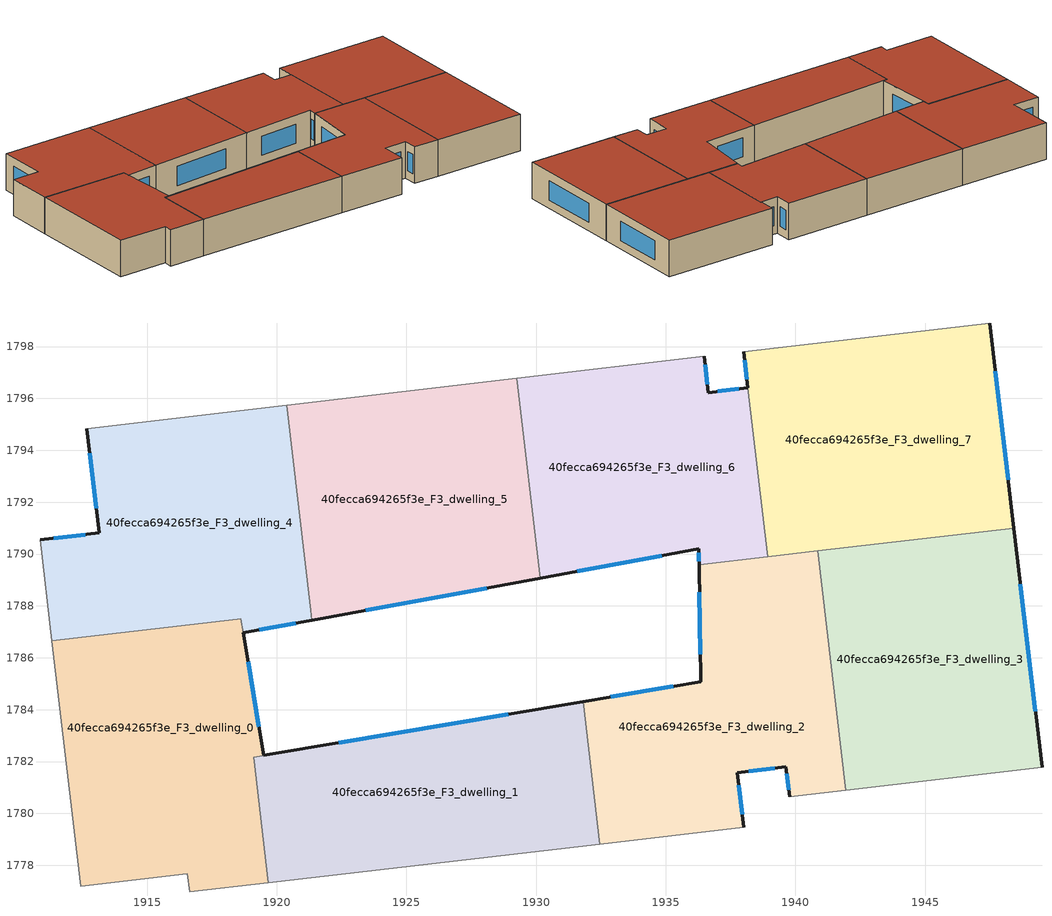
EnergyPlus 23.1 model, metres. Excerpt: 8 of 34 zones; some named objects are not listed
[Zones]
40fecca694265f3e_F3_dwelling_0
 floor to 40fecca694265f3e_F2_dwelling_0 (EU_floor_Construction): 1931.81,1784.31 1919.11,1782.17 1919.67,1777.33 1916.64,1776.97 1916.55,1777.67 1912.45,1777.19 1911.33,1786.66 1918.48,1787.49 1918.62,1787.51 1918.71,1786.96 1919.5,1782.24 z9
 wall outside (EU_wall_Construction): 1919.5,1782.24 1918.71,1786.96 / 1919.5,1782.24 1931.81,1784.32 z9:12
 wall to 40fecca694265f3e_F3_dwelling_4 (EU_wall_Construction): 1918.71,1786.96 1918.62,1787.51 / 1918.61,1787.51 1918.48,1787.49 1911.33,1786.66 z9:12
 wall to 40fecca694265f3e_F3_dwelling_1 (EU_wall_Construction): 1919.67,1777.33 1919.11,1782.17 1931.81,1784.31 z9:12
 wall adiabatic (EU_wall_Construction): 1911.33,1786.66 1912.45,1777.19 1916.55,1777.67 1916.64,1776.97 1919.67,1777.33 z9:12
 window (EU_Window_Construction): 1919.31,1783.35 1918.9,1785.85 / 1922.39,1782.73 1928.92,1783.83 z9.7:11.3
 roof outside (EU_roof_Construction): 1931.81,1784.31 1919.5,1782.24 1918.62,1787.51 1911.33,1786.66 1912.45,1777.19 1916.55,1777.67 1916.64,1776.97 1919.67,1777.33 1919.11,1782.17 z12
40fecca694265f3e_F3_dwelling_1
 floor to 40fecca694265f3e_F2_dwelling_1 (EU_floor_Construction): 1931.81,1784.31 1932.45,1778.82 1919.67,1777.33 1919.11,1782.17 z9
 wall adiabatic (EU_wall_Construction): 1919.67,1777.33 1932.45,1778.82 z9:12
 wall to 40fecca694265f3e_F3_dwelling_2 (EU_wall_Construction): 1932.45,1778.82 1931.81,1784.31 z9:12
 roof outside (EU_roof_Construction): 1932.45,1778.82 1931.81,1784.31 1919.11,1782.17 1919.67,1777.33 z12
40fecca694265f3e_F3_dwelling_2
 floor to 40fecca694265f3e_F2_dwelling_2 (EU_floor_Construction): 1940.86,1790.12 1941.94,1780.89 1939.77,1780.64 1939.64,1781.8 1937.76,1781.58 1938,1779.47 1932.45,1778.82 1931.81,1784.32 1936.36,1785.08 1936.28,1789.58 z9
 wall outside (EU_wall_Construction): 1936.28,1789.58 1936.36,1785.08 1931.81,1784.32 / 1938,1779.47 1937.76,1781.58 1939.64,1781.8 1939.77,1780.64 z9:12
 wall to 40fecca694265f3e_F3_dwelling_3 (EU_wall_Construction): 1941.94,1780.89 1940.86,1790.12 z9:12
 wall adiabatic (EU_wall_Construction): 1939.77,1780.64 1941.94,1780.89 / 1932.45,1778.82 1938,1779.47 z9:12
 wall to 40fecca694265f3e_F3_dwelling_6 (EU_wall_Construction): 1938.93,1789.89 1936.28,1789.58 z9:12
 wall to 40fecca694265f3e_F3_dwelling_7 (EU_wall_Construction): 1940.86,1790.12 1938.93,1789.89 z9:12
 window (EU_Window_Construction): 1935.29,1784.9 1932.88,1784.49 / 1936.3,1788.53 1936.34,1786.14 / 1939.67,1781.53 1939.74,1780.91 / 1938.2,1781.63 1939.19,1781.75 / 1937.95,1779.96 1937.81,1781.08 z9.7:11.3
 roof outside (EU_roof_Construction): 1941.94,1780.89 1940.86,1790.12 1936.28,1789.58 1936.36,1785.08 1931.81,1784.32 1932.45,1778.82 1938,1779.47 1937.76,1781.58 1939.64,1781.8 1939.77,1780.64 z12
40fecca694265f3e_F3_dwelling_3
 floor to 40fecca694265f3e_F2_dwelling_3 (EU_floor_Construction): 1948.42,1791 1949.51,1781.78 1941.94,1780.89 1940.86,1790.12 z9
 wall outside (EU_wall_Construction): 1949.51,1781.78 1948.42,1791 z9:12
 wall adiabatic (EU_wall_Construction): 1941.94,1780.89 1949.51,1781.78 z9:12
 wall to 40fecca694265f3e_F3_dwelling_7 (EU_wall_Construction): 1948.42,1791 1940.86,1790.12 z9:12
 window (EU_Window_Construction): 1949.25,1783.94 1948.68,1788.84 z9.7:11.3
 roof outside (EU_roof_Construction): 1949.51,1781.78 1948.42,1791 1940.86,1790.12 1941.94,1780.89 z12
40fecca694265f3e_F3_dwelling_4
 floor to 40fecca694265f3e_F2_dwelling_4 (EU_floor_Construction): 1920.39,1795.74 1921.36,1787.45 1918.71,1786.96 1918.62,1787.51 1911.33,1786.66 1910.87,1790.55 1913.16,1790.82 1912.68,1794.83 z9
 wall outside (EU_wall_Construction): 1912.68,1794.83 1913.16,1790.82 1910.87,1790.55 / 1918.71,1786.96 1921.36,1787.45 z9:12
 wall adiabatic (EU_wall_Construction): 1910.87,1790.55 1911.33,1786.66 / 1920.39,1795.74 1912.68,1794.83 z9:12
 wall to 40fecca694265f3e_F3_dwelling_5 (EU_wall_Construction): 1921.36,1787.45 1921.31,1787.83 1920.39,1795.74 z9:12
 window (EU_Window_Construction): 1912.63,1790.75 1911.41,1790.61 / 1912.79,1793.89 1913.05,1791.76 / 1919.33,1787.08 1920.74,1787.34 z9.7:11.3
 roof outside (EU_roof_Construction): 1921.36,1787.45 1920.39,1795.74 1912.68,1794.83 1913.16,1790.82 1910.87,1790.55 1911.33,1786.66 1918.62,1787.51 1918.71,1786.96 z12
40fecca694265f3e_F3_dwelling_5
 floor to 40fecca694265f3e_F2_dwelling_5 (EU_floor_Construction): 1929.25,1796.77 1930.16,1789.07 1921.36,1787.45 1920.39,1795.74 z9
 wall outside (EU_wall_Construction): 1921.36,1787.45 1930.16,1789.07 z9:12
 wall adiabatic (EU_wall_Construction): 1929.25,1796.77 1920.39,1795.74 z9:12
 wall to 40fecca694265f3e_F3_dwelling_6 (EU_wall_Construction): 1930.16,1789.07 1929.25,1796.77 z9:12
 window (EU_Window_Construction): 1923.43,1787.83 1928.09,1788.69 z9.7:11.3
 roof outside (EU_roof_Construction): 1930.16,1789.07 1929.25,1796.77 1920.39,1795.74 1921.36,1787.45 z12
40fecca694265f3e_F3_dwelling_6
 floor to 40fecca694265f3e_F2_dwelling_6 (EU_floor_Construction): 1938.17,1796.41 1938.93,1789.89 1936.28,1789.58 1936.27,1790.2 1930.16,1789.07 1929.25,1796.77 1936.48,1797.62 1936.64,1796.23 z9
 wall outside (EU_wall_Construction): 1930.16,1789.07 1936.27,1790.2 1936.28,1789.58 / 1938.17,1796.41 1936.64,1796.23 1936.48,1797.62 z9:12
 wall to 40fecca694265f3e_F3_dwelling_7 (EU_wall_Construction): 1938.93,1789.89 1938.17,1796.41 z9:12
 wall adiabatic (EU_wall_Construction): 1936.48,1797.62 1929.25,1796.77 z9:12
 window (EU_Window_Construction): 1936.28,1790.05 1936.28,1789.73 / 1931.59,1789.34 1934.84,1789.93 / 1936.6,1796.56 1936.52,1797.29 / 1937.81,1796.37 1937,1796.27 z9.7:11.3
 roof outside (EU_roof_Construction): 1938.93,1789.89 1938.17,1796.41 1936.64,1796.23 1936.48,1797.62 1929.25,1796.77 1930.16,1789.07 1936.27,1790.2 1936.28,1789.58 z12
40fecca694265f3e_F3_dwelling_7
 floor to 40fecca694265f3e_F2_dwelling_7 (EU_floor_Construction): 1947.49,1798.91 1948.42,1791 1938.93,1789.89 1938.17,1796.41 1938,1797.79 z9
 wall outside (EU_wall_Construction): 1938,1797.79 1938.17,1796.41 / 1948.42,1791 1947.49,1798.91 z9:12
 wall adiabatic (EU_wall_Construction): 1947.49,1798.91 1938.01,1797.8 z9:12
 window (EU_Window_Construction): 1938.04,1797.47 1938.13,1796.74 / 1948.2,1792.86 1947.71,1797.05 z9.7:11.3
 roof outside (EU_roof_Construction): 1948.42,1791 1947.49,1798.91 1938.01,1797.8 1938.93,1789.89 z12
[Building]
EU S2 Campaign: North Axis=0; Terrain=City; Solar Distribution=FullExterior
[Site:Location]
Budapest.Ferenc.Liszt.Intl.AP: Latitude=47.437; Longitude=19.256; Time Zone=1; Elevation=185
[SizingPeriod:WeatherFileDays]
AnnualSizingPeriod: Begin Month=1; Begin Day of Month=1; End Month=12; End Day of Month=31; Day of Week for Start Day=Monday; Use Weather File Daylight Saving Period=No; Use Weather File Rain and Snow Indicators=No
[MATERIAL]
EU_InternalMass_Material: Roughness=MediumRough; Thickness=0.1; Conductivity=1; Density=1800; Specific Heat=900; Thermal Absorptance=0.9; Solar Absorptance=0.7; Visible Absorptance=0.7
[MATERIAL:NOMASS] Roughness=MediumRough; Thermal Absorptance=0.9; Solar Absorptance=0.7; Visible Absorptance=0.7
Name | Thermal Resistance
EU_wall_NoMass | 0.832559
EU_roof_NoMass | 1.39638
EU_floor_NoMass | 0.872794
[WINDOWMATERIAL:SIMPLEGLAZINGSYSTEM]
EU_Window_SimpleGlazing: UFactor=2.79869; Solar Heat Gain Coefficient=0.75; Visible Transmittance=0.75
[CONSTRUCTION]
EU_wall_Construction: EU_wall_NoMass
EU_roof_Construction: EU_roof_NoMass
EU_floor_Construction: EU_floor_NoMass
EU_Window_Construction: EU_Window_SimpleGlazing
EU_InternalMass_Construction: EU_InternalMass_Material
[ZONE] Type=1; Multiplier=1; Ceiling Height=autocalculate; Floor Area=autocalculate; Part of Total Floor Area=Yes
Name | Volume
40fecca694265f3e_F3_dwelling_0 | 216.766
40fecca694265f3e_F3_dwelling_1 | 200.7
40fecca694265f3e_F3_dwelling_2 | 212.226
40fecca694265f3e_F3_dwelling_3 | 212.234
40fecca694265f3e_F3_dwelling_4 | 216.002
40fecca694265f3e_F3_dwelling_5 | 215.418
40fecca694265f3e_F3_dwelling_6 | 196.474
40fecca694265f3e_F3_dwelling_7 | 227.959
[INTERNALMASS] Construction=EU_InternalMass_Construction
Name | Zone or ZoneList | Surface Area
40fecca694265f3e_F3_dwelling_0_EU_InternalMass | 40fecca694265f3e_F3_dwelling_0 | 72.2535
40fecca694265f3e_F3_dwelling_1_EU_InternalMass | 40fecca694265f3e_F3_dwelling_1 | 66.9023
40fecca694265f3e_F3_dwelling_2_EU_InternalMass | 40fecca694265f3e_F3_dwelling_2 | 70.742
40fecca694265f3e_F3_dwelling_3_EU_InternalMass | 40fecca694265f3e_F3_dwelling_3 | 70.7449
40fecca694265f3e_F3_dwelling_4_EU_InternalMass | 40fecca694265f3e_F3_dwelling_4 | 71.9998
40fecca694265f3e_F3_dwelling_5_EU_InternalMass | 40fecca694265f3e_F3_dwelling_5 | 71.8286
40fecca694265f3e_F3_dwelling_6_EU_InternalMass | 40fecca694265f3e_F3_dwelling_6 | 65.4916
40fecca694265f3e_F3_dwelling_7_EU_InternalMass | 40fecca694265f3e_F3_dwelling_7 | 75.987
[OTHEREQUIPMENT] Fuel Type=Electricity; Design Level Calculation Method=Watts/Area; Power per Zone Floor Area=1; Fraction Latent=0; Fraction Radiant=0; Fraction Lost=0; Carbon Dioxide Generation Rate=0; EndUse Subcategory=EU_Step8_InternalGains
Name | Zone or ZoneList or Space or SpaceList | Schedule
EU_Step8_InternalGain_40fecca694265f3e_F3_dwelling_0_f000 | 40fecca694265f3e_F3_dwelling_0 | EU_Step8_GainSchedule_40fecca694265f3e_F3_dwelling_0_f000
EU_Step8_InternalGain_40fecca694265f3e_F3_dwelling_1_f000 | 40fecca694265f3e_F3_dwelling_1 | EU_Step8_GainSchedule_40fecca694265f3e_F3_dwelling_1_f000
EU_Step8_InternalGain_40fecca694265f3e_F3_dwelling_2_f000 | 40fecca694265f3e_F3_dwelling_2 | EU_Step8_GainSchedule_40fecca694265f3e_F3_dwelling_2_f000
EU_Step8_InternalGain_40fecca694265f3e_F3_dwelling_3_f000 | 40fecca694265f3e_F3_dwelling_3 | EU_Step8_GainSchedule_40fecca694265f3e_F3_dwelling_3_f000
EU_Step8_InternalGain_40fecca694265f3e_F3_dwelling_4_f000 | 40fecca694265f3e_F3_dwelling_4 | EU_Step8_GainSchedule_40fecca694265f3e_F3_dwelling_4_f000
EU_Step8_InternalGain_40fecca694265f3e_F3_dwelling_5_f000 | 40fecca694265f3e_F3_dwelling_5 | EU_Step8_GainSchedule_40fecca694265f3e_F3_dwelling_5_f000
EU_Step8_InternalGain_40fecca694265f3e_F3_dwelling_6_f000 | 40fecca694265f3e_F3_dwelling_6 | EU_Step8_GainSchedule_40fecca694265f3e_F3_dwelling_6_f000
EU_Step8_InternalGain_40fecca694265f3e_F3_dwelling_7_f000 | 40fecca694265f3e_F3_dwelling_7 | EU_Step8_GainSchedule_40fecca694265f3e_F3_dwelling_7_f000
[ZONEVENTILATION:DESIGNFLOWRATE] Schedule=EU_AlwaysOn; Design Flow Rate Calculation Method=AirChanges/Hour; Air Changes per Hour=0.475469; Ventilation Type=Natural; Fan Pressure Rise=0; Fan Total Efficiency=1; Constant Term Coefficient=1; Temperature Term Coefficient=0; Velocity Term Coefficient=0; Velocity Squared Term Coefficient=0; Minimum Indoor Temperature=-100; Maximum Indoor Temperature=100; Delta Temperature=-100; Minimum Outdoor Temperature=-100; Maximum Outdoor Temperature=100; Maximum Wind Speed=40
Name | Zone or ZoneList or Space or SpaceList
EU_ConstantAir_40fecca694265f3e_F3_dwelling_0 | 40fecca694265f3e_F3_dwelling_0
EU_ConstantAir_40fecca694265f3e_F3_dwelling_1 | 40fecca694265f3e_F3_dwelling_1
EU_ConstantAir_40fecca694265f3e_F3_dwelling_2 | 40fecca694265f3e_F3_dwelling_2
EU_ConstantAir_40fecca694265f3e_F3_dwelling_3 | 40fecca694265f3e_F3_dwelling_3
EU_ConstantAir_40fecca694265f3e_F3_dwelling_4 | 40fecca694265f3e_F3_dwelling_4
EU_ConstantAir_40fecca694265f3e_F3_dwelling_5 | 40fecca694265f3e_F3_dwelling_5
EU_ConstantAir_40fecca694265f3e_F3_dwelling_6 | 40fecca694265f3e_F3_dwelling_6
EU_ConstantAir_40fecca694265f3e_F3_dwelling_7 | 40fecca694265f3e_F3_dwelling_7
[HVACTEMPLATE:ZONE:IDEALLOADSAIRSYSTEM] System Availability Schedule=EU_AlwaysOn; Maximum Heating Supply Air Temperature=50; Minimum Cooling Supply Air Temperature=13; Maximum Heating Supply Air Humidity Ratio=0.0156; Minimum Cooling Supply Air Humidity Ratio=0.0077; Heating Limit=NoLimit; Cooling Limit=NoLimit; Heating Availability Schedule=EU_AlwaysOn; Cooling Availability Schedule=EU_CoolingOff; Dehumidification Control Type=ConstantSensibleHeatRatio; Cooling Sensible Heat Ratio=0.7; Dehumidification Setpoint=60; Humidification Control Type=None; Humidification Setpoint=30; Outdoor Air Method=None; Outdoor Air Flow Rate per Person=0.00944; Outdoor Air Flow Rate per Zone Floor Area=0; Outdoor Air Flow Rate per Zone=0; Demand Controlled Ventilation Type=None; Outdoor Air Economizer Type=NoEconomizer; Heat Recovery Type=None; Sensible Heat Recovery Effectiveness=0.7; Latent Heat Recovery Effectiveness=0.65
Name | Template Thermostat
40fecca694265f3e_F3_dwelling_0 | EU_HeatOnly_40fecca694265f3e_F3_dwelling_0
40fecca694265f3e_F3_dwelling_1 | EU_HeatOnly_40fecca694265f3e_F3_dwelling_1
40fecca694265f3e_F3_dwelling_2 | EU_HeatOnly_40fecca694265f3e_F3_dwelling_2
40fecca694265f3e_F3_dwelling_3 | EU_HeatOnly_40fecca694265f3e_F3_dwelling_3
40fecca694265f3e_F3_dwelling_4 | EU_HeatOnly_40fecca694265f3e_F3_dwelling_4
40fecca694265f3e_F3_dwelling_5 | EU_HeatOnly_40fecca694265f3e_F3_dwelling_5
40fecca694265f3e_F3_dwelling_6 | EU_HeatOnly_40fecca694265f3e_F3_dwelling_6
40fecca694265f3e_F3_dwelling_7 | EU_HeatOnly_40fecca694265f3e_F3_dwelling_7
[SIZING:ZONE] Zone Cooling Design Supply Air Temperature Input Method=SupplyAirTemperature; Zone Cooling Design Supply Air Temperature=13; Zone Heating Design Supply Air Temperature Input Method=SupplyAirTemperature; Zone Heating Design Supply Air Temperature=50; Zone Cooling Design Supply Air Humidity Ratio=0.008; Zone Heating Design Supply Air Humidity Ratio=0.008; Cooling Design Air Flow Method=DesignDay; Cooling Design Air Flow Rate=0; Cooling Minimum Air Flow per Zone Floor Area=0.000762; Cooling Minimum Air Flow=0; Cooling Minimum Air Flow Fraction=0.2; Heating Design Air Flow Method=DesignDay; Heating Design Air Flow Rate=0; Heating Maximum Air Flow per Zone Floor Area=0.002032; Heating Maximum Air Flow=0.141576; Heating Maximum Air Flow Fraction=0.3; Account for Dedicated Outdoor Air System=No; Dedicated Outdoor Air System Control Strategy=NeutralSupplyAir; Dedicated Outdoor Air Low Setpoint Temperature for Design=autosize; Dedicated Outdoor Air High Setpoint Temperature for Design=autosize; Zone Load Sizing Method=Sensible Load Only No Latent Load; Zone Latent Cooling Design Supply Air Humidity Ratio Input Method=HumidityRatioDifference; Zone Cooling Design Supply Air Humidity Ratio Difference=0.005; Zone Latent Heating Design Supply Air Humidity Ratio Input Method=HumidityRatioDifference; Zone Humidification Design Supply Air Humidity Ratio Difference=0.005
40fecca694265f3e_F3_dwelling_0; 40fecca694265f3e_F3_dwelling_1; 40fecca694265f3e_F3_dwelling_2; 40fecca694265f3e_F3_dwelling_3; 40fecca694265f3e_F3_dwelling_4; 40fecca694265f3e_F3_dwelling_5; 40fecca694265f3e_F3_dwelling_6; 40fecca694265f3e_F3_dwelling_7
[SCHEDULE:CONSTANT]
Name | Hourly Value
EU_AlwaysOn | 1
EU_CoolingOff | 0
[SCHEDULE:FILE] Column Number=1; Rows to Skip at Top=0; Number of Hours of Data=8760; Column Separator=Comma; Interpolate to Timestep=No; Minutes per Item=60; Adjust Schedule for Daylight Savings=Yes
Name | File
EU_Step8_GainSchedule_40fecca694265f3e_F3_dwelling_0_f000 | ../../schedules/40fecca694265f3e/40fecca694265f3e_F3_dwelling_0_f000_gain.csv
EU_Step8_GainSchedule_40fecca694265f3e_F3_dwelling_1_f000 | ../../schedules/40fecca694265f3e/40fecca694265f3e_F3_dwelling_1_f000_gain.csv
EU_Step8_GainSchedule_40fecca694265f3e_F3_dwelling_2_f000 | ../../schedules/40fecca694265f3e/40fecca694265f3e_F3_dwelling_2_f000_gain.csv
EU_Step8_GainSchedule_40fecca694265f3e_F3_dwelling_3_f000 | ../../schedules/40fecca694265f3e/40fecca694265f3e_F3_dwelling_3_f000_gain.csv
EU_Step8_GainSchedule_40fecca694265f3e_F3_dwelling_4_f000 | ../../schedules/40fecca694265f3e/40fecca694265f3e_F3_dwelling_4_f000_gain.csv
EU_Step8_GainSchedule_40fecca694265f3e_F3_dwelling_5_f000 | ../../schedules/40fecca694265f3e/40fecca694265f3e_F3_dwelling_5_f000_gain.csv
EU_Step8_GainSchedule_40fecca694265f3e_F3_dwelling_6_f000 | ../../schedules/40fecca694265f3e/40fecca694265f3e_F3_dwelling_6_f000_gain.csv
EU_Step8_GainSchedule_40fecca694265f3e_F3_dwelling_7_f000 | ../../schedules/40fecca694265f3e/40fecca694265f3e_F3_dwelling_7_f000_gain.csv
